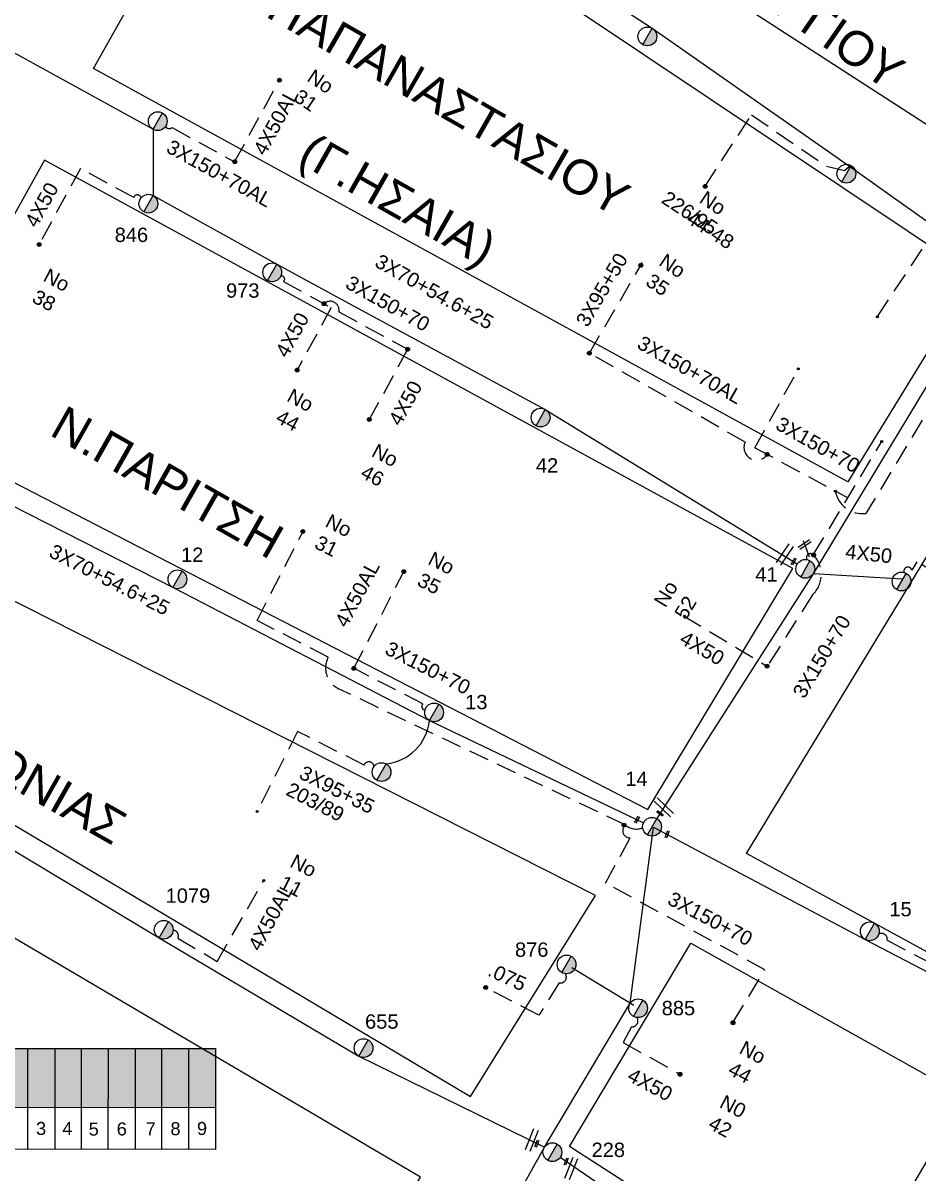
# Model space of a CAD drawing. Header units: millimetres. Extents: x 1421 to 13344, y 800 to 1949.
# Drawn here: x 10900.3 to 11012.7, y 1329.3 to 1473.6 of the extents above; entities that cross this region are included whole.
import ezdxf

# ---------------------------------------------------------------- set-up
doc = ezdxf.new("R2010")
doc.units = ezdxf.units.MM
doc.linetypes.add('DASHED', pattern=[19.05, 12.7, -6.35])
for name, color, linetype in [('Pillar OTE', 7, 'Continuous'), ('Άγνωστα', 7, 'Continuous'), ('Γυμνά εναέρια ΧΤ (3Φ)   4x50CU', 7, 'Continuous'), ('Γυμνά εναέρια ΧΤ και ΦΟΠ (3Φ)   4x50+16AL', 7, 'Continuous'), ('Επιγραφές - Σχήματα', 7, 'Continuous'), ('Καλωδια Χ.Τ 3x95+35', 7, 'DASHED'), ('Καλωδια ΧΤ  3X95+50', 7, 'Continuous'), ('Καλώδια ΧΤ   3x150+70AL', 7, 'DASHED'), ('Καλώδια ΧΤ   3x150AL+50CU', 7, 'DASHED'), ('Μηχανική τομή', 7, 'Continuous'), ('Στύλος ΦΜ', 7, 'Continuous'), ('Στύλος ΦΜ @ 1', 7, 'Continuous'), ('Συνδέσεις', 7, 'Continuous'), ('Συνεστραμμένα ΧΤ   3x70+54.6+25 AL', 7, 'SYN_LINE'), ('Τομή', 7, 'Continuous'), ('Υπόβαθρο ΔΕΗ', 7, 'Continuous'), ('Υπόγεια Καλώδια Δικτύου ΧΤ   .075', 7, 'DASHED'), ('Υπόγεια καλώδια Παροχών ΧΤ   4x50AL', 7, 'DASHED')]:
    doc.layers.add(name, color=color, linetype=linetype)
doc.styles.add('arial', font='ARIAL.TTF')
doc.styles.get("Standard").update_dxf_attribs({"font": 'ARIAL.TTF'})
doc.linetypes.add('SYN_LINE', pattern='A,0.5,-0.0001,["/\\/\\/\\/",Standard,S=0.1,R=0,X=0,Y=-0.05],-0.25', length=0.7501)

# ---------------------------------------------------------------- blocks, each defined once
blk = doc.blocks.new('ΥΠΑΡΧΩΝ ΤΣΙΜΕΝΤΕΝΙΟΣ ΣΤΥΛΟΣ')
at = {"layer": 'Στύλος ΦΜ'}
blk.add_hatch(color=7, dxfattribs=at).paths.add_polyline_path([(-1.29, -2.28, 0.574793), (2.62, 0, 0.268822), (1.3, 2.27)])
at = {"layer": 'Στύλος ΦΜ', "color": 7}
blk.add_line((-1.29, -2.28), (1.3, 2.27), dxfattribs=at)
blk.add_circle((0, 0), 2.62, dxfattribs=at)
at = {"layer": 'Στύλος ΦΜ', "flags": 4}
for tag, p in [('ΑΡΙΘΜΟΣ', (-4.68, 8.05)), ('ΤΥΠΟΣ', (-4.91, 3.03))]:
    blk.add_attdef(tag, p, '', height=4, dxfattribs=at)
blk = doc.blocks.new('_ΣΥΝΔΕΣΗ')
at = {"layer": 'Συνδέσεις', "linetype": 'SYN_LINE', "ltscale": 40}
blk.add_hatch(color=256, dxfattribs=at).paths.add_polyline_path([(0.5, -0.01, 1), (-0.5, -0.01, 1)])
at = {"layer": 'Συνδέσεις'}
blk.add_circle((0, -0.01), 0.5, dxfattribs=at)
blk = doc.blocks.new('ΜΗΧΑΝΙΚΗ ΤΟΜΗ')
at = {"layer": 'Μηχανική τομή', "ltscale": 40}
for p, q in [((-1.89, 0.78), (1.89, 0.78)), ((1.89, 0), (-1.89, 0))]:
    blk.add_line(p, q, dxfattribs=at)
blk = doc.blocks.new('ΤΟΜΗ')
at = {"layer": 'Τομή', "ltscale": 40}
for p, q in [((-5.68, 0), (5.68, 0)), ((5.68, -2.33), (-5.68, -2.33))]:
    blk.add_line(p, q, dxfattribs=at)
blk = doc.blocks.new('τομή_')
at = {"layer": 'Επιγραφές - Σχήματα'}
for p, q in [((-1.29, -0.22), (0.13, 0.75)), ((-1.08, -0.46), (0.34, 0.51)), ((-0.66, 0.62), (-0.29, -0.37))]:
    blk.add_line(p, q, dxfattribs=at)

msp = doc.modelspace()

# ---------------------------------------------------------------- hatches: boundary and pattern name
at = {"layer": 'Καλώδια ΧΤ   3x150AL+50CU', "linetype": 'DASHED', "ltscale": 0.2}
h = msp.add_hatch(color=30, dxfattribs=at)
h.dxf.hatch_style = 1
h.paths.add_polyline_path([(10900.92144, 1344.94119), (10897.48156, 1344.94141), (10897.4811, 1337.58082), (10900.92098, 1337.57747)])
h = msp.add_hatch(color=2, dxfattribs=at)
h.dxf.hatch_style = 1
h.paths.add_polyline_path([(10904.361, 1344.94098), (10900.92144, 1344.94119), (10900.92098, 1337.57747), (10904.36054, 1337.57413)])
h = msp.add_hatch(color=173, dxfattribs=at)
h.dxf.hatch_style = 1
h.paths.add_polyline_path([(10904.36054, 1337.57413), (10907.6581, 1337.57093), (10907.65856, 1344.94077), (10904.361, 1344.94098)])
h = msp.add_hatch(color=27, dxfattribs=at)
h.dxf.hatch_style = 1
h.paths.add_polyline_path([(10907.6581, 1337.57093), (10911.0441, 1337.56764), (10911.04456, 1344.94056), (10907.65856, 1344.94077)])
h = msp.add_hatch(color=85, dxfattribs=at)
h.dxf.hatch_style = 1
h.paths.add_polyline_path([(10911.0441, 1337.56764), (10914.44074, 1337.56435), (10914.4412, 1344.94034), (10911.04456, 1344.94056)])
h = msp.add_hatch(color=6, dxfattribs=at)
h.dxf.hatch_style = 1
h.paths.add_polyline_path([(10917.77825, 1344.94014), (10914.4412, 1344.94034), (10914.44074, 1337.56435), (10917.77779, 1337.5611)])
h = msp.add_hatch(color=133, dxfattribs=at)
h.dxf.hatch_style = 1
h.paths.add_polyline_path([(10921.16663, 1344.93992), (10917.77825, 1344.94014), (10917.77779, 1337.5611), (10921.16617, 1337.55781)])
h = msp.add_hatch(color=151, dxfattribs=at)
h.dxf.hatch_style = 1
h.paths.add_polyline_path([(10924.48673, 1344.93972), (10921.16663, 1344.93992), (10921.16617, 1337.55781), (10924.48627, 1337.55459)])

# ---------------------------------------------------------------- linework, layer by layer
at = {"layer": 'Pillar OTE', "ltscale": 40}
for points in [[(10894.15286, 1332.30133), (10894.15365, 1344.94161), (10924.48673, 1344.93972), (10924.48593, 1332.27196), (10894.15286, 1332.30225)], [(10900.92064, 1332.2955), (10900.92144, 1344.94119)], [(10904.36021, 1332.29206), (10904.361, 1344.94098)], [(10907.65777, 1332.28877), (10907.65856, 1344.94077)], [(10911.04377, 1332.28539), (10911.04456, 1344.94056)], [(10914.44041, 1332.28199), (10914.4412, 1344.94034)], [(10917.77746, 1332.27866), (10917.77825, 1344.94014)], [(10921.16583, 1332.27528), (10921.16663, 1344.93992)], [(10894.15319, 1337.58405), (10924.48627, 1337.55459)]]:
    msp.add_lwpolyline(points, dxfattribs=at)
at = {"layer": 'Άγνωστα', "color": 5, "linetype": 'DASHED', "ltscale": 0.2}
msp.add_lwpolyline([(10985.95363, 1453.14555), (10991.75996, 1462.1073), (11001.17497, 1455.68467), (11003.45751, 1455.14984), (11004.07383, 1455.65657)], dxfattribs=at)
msp.add_lwpolyline([(11021.91359, 1400.36269), (11012.53, 1406.03013), (11011.88932, 1404.96937, 1.078662659), (11010.92351, 1404.68756)], format="xyb", dxfattribs=at)
at = {"layer": 'Άγνωστα', "color": 1, "linetype": 'DASHED', "ltscale": 0.2}
msp.add_lwpolyline([(11007.74067, 1359.29241, -0.662051244), (11008.7994, 1358.52315), (11018.18487, 1353.62776), (11025.01006, 1366.71304)], format="xyb", dxfattribs=at)
at = {"layer": 'Άγνωστα', "color": 1, "linetype": 'Continuous', "ltscale": 0.2}
msp.add_lwpolyline([(10976.99597, 1350.35673), (10969.2098, 1355.07288)], dxfattribs=at)
at = {"layer": 'Γυμνά εναέρια ΧΤ (3Φ)   4x50CU', "color": 5, "linetype": 'Continuous'}
msp.add_lwpolyline([(10999.54572, 1404.55025), (11010.68907, 1403.8991)], dxfattribs=at)
at = {"layer": 'Γυμνά εναέρια ΧΤ και ΦΟΠ (3Φ)   4x50+16AL', "color": 30, "linetype": 'Continuous', "ltscale": 0.2}
msp.add_lwpolyline([(10855.34064, 1397.38214), (10883.56162, 1379.16511), (10917.41001, 1358.82599), (10942.49774, 1343.97516), (10965.77232, 1332.54746)], dxfattribs=at)
at = {"layer": 'Γυμνά εναέρια ΧΤ και ΦΟΠ (3Φ)   4x50+16AL', "color": 6, "linetype": 'Continuous', "ltscale": 0.2}
msp.add_lwpolyline([(10967.77211, 1331.30299), (10987.40725, 1317.84377), (11010.36123, 1304.41485)], dxfattribs=at)
at = {"layer": 'Καλωδια Χ.Τ 3x95+35', "color": 151, "linetype": 'DASHED', "ltscale": 0.2}
msp.add_lwpolyline([(10944.39155, 1380.33843, 0.785196197), (10943.14432, 1380.5125), (10934.80216, 1384.73626), (10929.72732, 1374.71318)], format="xyb", dxfattribs=at)
at = {"layer": 'Καλωδια ΧΤ  3X95+50', "color": 1, "linetype": 'DASHED', "ltscale": 0.2}
msp.add_lwpolyline([(10971.4183, 1432.218), (10978.07047, 1443.57022)], dxfattribs=at)
at = {"layer": 'Καλώδια ΧΤ   3x150+70AL', "color": 2, "linetype": 'DASHED', "ltscale": 0.2}
for points in [[(10918.214, 1460.64891, 0.432708778), (10919.04691, 1460.50921), (10926.89907, 1456.20506)], [(10938.11234, 1438.41712, -0.720531999), (10939.98723, 1437.39467), (10948.6049, 1432.6951)]]:
    msp.add_lwpolyline(points, format="xyb", dxfattribs=at)
at = {"layer": 'Καλώδια ΧΤ   3x150+70AL', "color": 85, "linetype": 'DASHED', "ltscale": 0.2}
msp.add_lwpolyline([(11007.57895, 1436.80186), (11014.26211, 1446.85886), (11019.69381, 1443.34733), (11019.69381, 1443.34733), (11019.69381, 1443.34733, -0.388127219), (11024.96421, 1444.16335)], format="xyb", dxfattribs=at)
at = {"layer": 'Καλώδια ΧΤ   3x150+70AL', "color": 1, "linetype": 'DASHED', "ltscale": 0.2}
for points in [[(10993.74309, 1419.51451, -0.931317024), (10990.97305, 1421.04826), (10990.97305, 1421.04826), (10990.97305, 1421.04826), (10990.97305, 1421.04826), (10990.97305, 1421.04826), (10971.4183, 1432.218)], [(10998.71426, 1406.30025, -0.867518282), (10999.52969, 1406.89494), (11008.17925, 1421.21962)], [(10978.1151, 1372.64972, -0.283026632), (10975.9095, 1373.00308), (10940.01258, 1390.05701, -0.421073778), (10938.61577, 1394.05275), (10929.70762, 1398.64917), (10935.48406, 1409.84426)], [(10999.52969, 1406.89494, -0.418982315), (10999.43637, 1401.87315), (10993.74754, 1392.92142)], [(10989.44742, 1348.19083), (10993.45383, 1354.83125), (10973.45514, 1365.71315), (10976.53176, 1371.36733, -0.682848274), (10975.9095, 1373.00308)]]:
    msp.add_lwpolyline(points, format="xyb", dxfattribs=at)
for points in [[(10992.20361, 1420.3454), (10992.20361, 1420.3454), (10997.7125, 1430.33927)], [(10992.20361, 1420.34539), (11003.85447, 1414.05728)]]:
    msp.add_lwpolyline(points, dxfattribs=at)
at = {"layer": 'Καλώδια ΧΤ   3x150+70AL', "color": 151, "linetype": 'DASHED', "ltscale": 0.2}
msp.add_lwpolyline([(10950.79406, 1387.421, -0.65487278), (10950.51937, 1388.18924), (10941.86314, 1392.65567)], format="xyb", dxfattribs=at)
at = {"layer": 'Καλώδια ΧΤ   3x150AL+50CU', "color": 1, "linetype": 'DASHED', "ltscale": 0.2}
msp.add_lwpolyline([(11048.47316, 1479.73092), (11044.71907, 1474.15033), (11040.49097, 1465.39162), (11025.26742, 1441.72483, -0.214356855), (11023.0538, 1440.10275), (11006.13943, 1412.09059, -0.393438686), (11002.27118, 1414.9118)], format="xyb", dxfattribs=at)
at = {"layer": 'Καλώδια ΧΤ   3x150AL+50CU', "linetype": 'DASHED', "ltscale": 0.2}
msp.add_lwpolyline([(10998.63697, 1407.69723), (10999.02931, 1406.63856)], dxfattribs=at)
at = {"layer": 'Συνεστραμμένα ΧΤ   3x70+54.6+25 AL', "color": 5, "linetype": 'SYN_LINE', "ltscale": 20}
for points in [[(10920.9188, 1510.16635), (10946.75974, 1493.85967), (10959.6396, 1485.79537), (10979.28825, 1472.97817), (11004.07383, 1455.65657), (11022.42542, 1442.61344)], [(11042.81693, 1476.82138), (11037.61283, 1466.04084), (11022.31253, 1442.25474), (10999.52023, 1404.50802), (10979.87155, 1373.79869)]]:
    msp.add_lwpolyline(points, dxfattribs=at)
at = {"layer": 'Συνεστραμμένα ΧΤ   3x70+54.6+25 AL', "color": 2, "linetype": 'SYN_LINE', "ltscale": 20}
msp.add_lwpolyline([(10897.3633, 1470.89393), (10916.66926, 1460.3015), (10916.6519, 1451.98999), (10932.20149, 1443.37997), (10939.73393, 1439.27062), (10965.89011, 1425.14258), (10997.52084, 1405.75331)], dxfattribs=at)
at = {"layer": 'Συνεστραμμένα ΧΤ   3x70+54.6+25 AL', "color": 151, "linetype": 'SYN_LINE', "ltscale": 20}
msp.add_lwpolyline([(10872.8805, 1426.93249), (10896.28725, 1414.42563), (10919.43357, 1402.68227), (10951.35159, 1386.09517), (10978.22287, 1373.28367)], dxfattribs=at)
at = {"layer": 'Συνεστραμμένα ΧΤ   3x70+54.6+25 AL', "color": 1, "linetype": 'SYN_LINE', "ltscale": 20}
for points in [[(10945.3701, 1295.90773), (10965.77232, 1332.54746), (10976.54493, 1350.62993), (10979.48574, 1372.72918)], [(10979.48574, 1372.72918), (11006.03958, 1358.63211), (11034.15776, 1343.96588)]]:
    msp.add_lwpolyline(points, dxfattribs=at)
at = {"layer": 'Συνεστραμμένα ΧΤ   3x70+54.6+25 AL', "color": 151, "linetype": 'SYN_LINE', "ltscale": 8}
msp.add_arc((10945.26973, 1386.74012), 6.11596, 276.1360511, 353.9466628, dxfattribs=at)
at = {"layer": 'Υπόβαθρο ΔΕΗ'}
for points in [[(10934.62227, 1512.01638), (10957.53517, 1553.3001), (11046.98821, 1486.78655), (11026.05375, 1452.94376), (10934.62227, 1512.01638)], [(10909.16849, 1467.94823), (10928.80761, 1502.79368), (11019.7417, 1441.95874), (11003.86777, 1416.03904), (10909.16849, 1467.94823)], [(10884.6492, 1423.48246), (10978.76315, 1374.92158), (10996.97142, 1405.20417), (10903.01253, 1456.44379), (10884.6492, 1423.48246)], [(11030.12118, 1433.62827), (11060.67414, 1409.96674), (11025.00686, 1350.96588), (10991.14625, 1369.40067), (11030.12118, 1433.62827)], [(10867.47604, 1391.86199), (10956.50615, 1338.94337), (10972.19537, 1364.12762), (10877.78633, 1411.92835), (10867.47604, 1391.86199)], [(10861.42004, 1381.04743), (10849.34258, 1358.26723), (10935.89366, 1305.04034), (10950.20537, 1328.81778), (10861.42004, 1381.04743)], [(10968.9369, 1332.64764), (10984.14467, 1358.17625), (11018.53031, 1338.92648), (11002.19083, 1311.22278), (10968.9369, 1332.64764)]]:
    msp.add_lwpolyline(points, dxfattribs=at)
at = {"layer": 'Υπόγεια Καλώδια Δικτύου ΧΤ   .075', "color": 1, "ltscale": 0.2}
msp.add_lwpolyline([(10968.38664, 1354.33407, -0.699361481), (10967.64827, 1353.18659), (10967.64827, 1353.18659), (10965.05827, 1349.1121), (10958.41362, 1352.61626)], format="xyb", dxfattribs=at)
at = {"layer": 'Υπόγεια καλώδια Παροχών ΧΤ   4x50AL', "color": 2, "linetype": 'DASHED', "ltscale": 0.2}
for points in [[(10926.89907, 1456.20506), (10932.64329, 1466.68439)], [(10948.6049, 1432.6951), (10943.80037, 1423.88497)]]:
    msp.add_lwpolyline(points, dxfattribs=at)
for points in [[(10915.14944, 1451.70731, 0.754665235), (10914.22684, 1451.73467), (10907.55221, 1455.37462), (10902.35456, 1445.84362)], [(10932.69421, 1441.88431, -0.831964506), (10933.01664, 1441.19601), (10939.01974, 1437.92228), (10934.75033, 1430.09339)]]:
    msp.add_lwpolyline(points, format="xyb", dxfattribs=at)
at = {"layer": 'Υπόγεια καλώδια Παροχών ΧΤ   4x50AL', "color": 151, "linetype": 'DASHED', "ltscale": 0.2}
msp.add_lwpolyline([(10941.86314, 1392.65567), (10948.12612, 1404.79369)], dxfattribs=at)
at = {"layer": 'Υπόγεια καλώδια Παροχών ΧΤ   4x50AL', "color": 1, "ltscale": 0.2}
msp.add_lwpolyline([(10983.24758, 1399.24942), (10993.71959, 1392.93826)], dxfattribs=at)
at = {"layer": 'Υπόγεια καλώδια Παροχών ΧΤ   4x50AL', "color": 30, "linetype": 'DASHED', "ltscale": 0.2}
msp.add_lwpolyline([(10924.7036, 1355.87061), (10924.7036, 1355.87061), (10924.7036, 1355.87061), (10924.7036, 1355.87061), (10930.5429, 1365.99316)], dxfattribs=at)
msp.add_lwpolyline([(10919.1664, 1359.77506, -0.543386362), (10919.77381, 1358.78913), (10924.70361, 1355.87061)], format="xyb", dxfattribs=at)
at = {"layer": 'Υπόγεια καλώδια Παροχών ΧΤ   4x50AL', "color": 1, "linetype": 'DASHED', "ltscale": 0.2}
msp.add_lwpolyline([(10977.40343, 1348.82602, -0.62707046), (10976.7043, 1347.66846), (10976.7043, 1347.66846), (10975.66683, 1345.6981), (10982.80166, 1341.71368)], format="xyb", dxfattribs=at)

# ---------------------------------------------------------------- block references
at = {"layer": 'Επιγραφές - Σχήματα'}
msp.add_blockref('τομή_', (10998.93115, 1408.06472), dxfattribs=at)
at = {"layer": 'Μηχανική τομή'}
for p, xscale, yscale, zscale, rotation in [((10997.15241, 1406.01856), 0.249999999999919, 0.249999999999919, 0.249999999999919, 60.51731428412965), ((10977.47505, 1373.62595), 0.249999999999919, 0.249999999999919, 0.249999999999919, 60.51731428412965), ((10980.23999, 1374.37888), 0.25, 0.25, 0.25, 322.6763499369713), ((10981.27178, 1371.79694), 0.249999999999919, 0.249999999999919, 0.249999999999919, 68.45138536945211), ((10964.92536, 1332.96332), 0.249999999999919, 0.249999999999919, 0.249999999999919, 68.45138536945211), ((10968.60333, 1330.73321), 0.249999999999919, 0.249999999999919, 0.249999999999919, 68.45138536945211)]:
    msp.add_blockref('ΜΗΧΑΝΙΚΗ ΤΟΜΗ', p, dxfattribs=dict(at, xscale=xscale, yscale=yscale, zscale=zscale, rotation=rotation))
at = {"layer": 'Στύλος ΦΜ @ 1', "ltscale": 40, "xscale": 0.4499999999998181, "yscale": 0.4499999999998181, "zscale": 0.4499999999998181}
for p in [(10978.70269, 1471.95628), (10917.25029, 1461.32597), (11003.67794, 1454.73013), (11010.60464, 1403.55378), (10945.3379, 1379.63732)]:
    msp.add_blockref('ΥΠΑΡΧΩΝ ΤΣΙΜΕΝΤΕΝΙΟΣ ΣΤΥΛΟΣ', p, dxfattribs=at)
at = {"layer": 'Στύλος ΦΜ @ 1', "ltscale": 40}
ref = msp.add_blockref('ΥΠΑΡΧΩΝ ΤΣΙΜΕΝΤΕΝΙΟΣ ΣΤΥΛΟΣ', (10916.06634, 1450.9681), dxfattribs=dict(at, xscale=0.4499999999998181, yscale=0.4499999999998181, zscale=0.4499999999998181))
ref.add_attrib('ΤΥΠΟΣ', '846', (10911.84302, 1446.15753), dxfattribs={"layer": 'Στύλος ΦΜ', "height": 1.8, "flags": 4})
ref = msp.add_blockref('ΥΠΑΡΧΩΝ ΤΣΙΜΕΝΤΕΝΙΟΣ ΣΤΥΛΟΣ', (10931.61593, 1442.35808), dxfattribs=dict(at, xscale=0.4499999999998181, yscale=0.4499999999998181, zscale=0.4499999999998181))
ref.add_attrib('ΤΥΠΟΣ', '973', (10925.81959, 1439.16416), dxfattribs={"layer": 'Στύλος ΦΜ', "height": 1.8, "flags": 4})
ref = msp.add_blockref('ΥΠΑΡΧΩΝ ΤΣΙΜΕΝΤΕΝΙΟΣ ΣΤΥΛΟΣ', (10965.30455, 1424.12069), dxfattribs=dict(at, xscale=0.4499999999998181, yscale=0.4499999999998181, zscale=0.4499999999998181))
ref.add_attrib('ΤΥΠΟΣ', '42', (10964.70935, 1417.22382), dxfattribs={"layer": 'Στύλος ΦΜ', "height": 1.8, "flags": 4})
ref = msp.add_blockref('ΥΠΑΡΧΩΝ ΤΣΙΜΕΝΤΕΝΙΟΣ ΣΤΥΛΟΣ', (10919.71518, 1403.82587), dxfattribs=dict(at, xscale=0.4499999999998181, yscale=0.4499999999998181, zscale=0.4499999999998181))
ref.add_attrib('ΤΥΠΟΣ', '12', (10920.17301, 1406.00794), dxfattribs={"layer": 'Στύλος ΦΜ', "height": 1.8, "flags": 4})
ref = msp.add_blockref('ΥΠΑΡΧΩΝ ΤΣΙΜΕΝΤΕΝΙΟΣ ΣΤΥΛΟΣ', (10998.52497, 1405.13779), dxfattribs=dict(at, xscale=0.4499999999998181, yscale=0.4499999999998181, zscale=0.4499999999998181))
ref.add_attrib('ΤΥΠΟΣ', '41', (10992.25692, 1403.54782), dxfattribs={"layer": 'Στύλος ΦΜ', "height": 1.8, "flags": 4})
ref = msp.add_blockref('ΥΠΑΡΧΩΝ ΤΣΙΜΕΝΤΕΝΙΟΣ ΣΤΥΛΟΣ', (10951.93262, 1387.11964), dxfattribs=dict(at, xscale=0.4499999999998181, yscale=0.4499999999998181, zscale=0.4499999999998181))
ref.add_attrib('ΤΥΠΟΣ', '13', (10955.83316, 1387.5256), dxfattribs={"layer": 'Στύλος ΦΜ', "height": 1.8, "flags": 4})
ref = msp.add_blockref('ΥΠΑΡΧΩΝ ΤΣΙΜΕΝΤΕΝΙΟΣ ΣΤΥΛΟΣ', (10979.28599, 1372.7768), dxfattribs=dict(at, xscale=0.4499999999998181, yscale=0.4499999999998181, zscale=0.4499999999998181))
ref.add_attrib('ΤΥΠΟΣ', '14', (10975.93625, 1377.90082), dxfattribs={"layer": 'Στύλος ΦΜ', "height": 1.8, "flags": 4})
ref = msp.add_blockref('ΥΠΑΡΧΩΝ ΤΣΙΜΕΝΤΕΝΙΟΣ ΣΤΥΛΟΣ', (10917.99104, 1359.85046), dxfattribs=dict(at, xscale=0.4499999999998181, yscale=0.4499999999998181, zscale=0.4499999999998181))
ref.add_attrib('ΤΥΠΟΣ', '1079', (10918.23716, 1363.23395), dxfattribs={"layer": 'Στύλος ΦΜ', "height": 1.8, "flags": 4})
ref = msp.add_blockref('ΥΠΑΡΧΩΝ ΤΣΙΜΕΝΤΕΝΙΟΣ ΣΤΥΛΟΣ', (11006.62062, 1359.65658), dxfattribs=dict(at, xscale=0.4499999999998181, yscale=0.4499999999998181, zscale=0.4499999999998181))
ref.add_attrib('ΤΥΠΟΣ', '15', (11009.07667, 1361.53633), dxfattribs={"layer": 'Στύλος ΦΜ', "height": 1.8, "flags": 4})
ref = msp.add_blockref('ΥΠΑΡΧΩΝ ΤΣΙΜΕΝΤΕΝΙΟΣ ΣΤΥΛΟΣ', (10968.56309, 1355.49855), dxfattribs=dict(at, xscale=0.4499999999998181, yscale=0.4499999999998181, zscale=0.4499999999998181))
ref.add_attrib('ΤΥΠΟΣ', '876', (10962.08556, 1356.45343), dxfattribs={"layer": 'Στύλος ΦΜ', "height": 1.8, "flags": 4})
ref = msp.add_blockref('ΥΠΑΡΧΩΝ ΤΣΙΜΕΝΤΕΝΙΟΣ ΣΤΥΛΟΣ', (10977.53762, 1349.99612), dxfattribs=dict(at, xscale=0.4499999999998181, yscale=0.4499999999998181, zscale=0.4499999999998181))
ref.add_attrib('ΤΥΠΟΣ', '885', (10980.50274, 1349.11715), dxfattribs={"layer": 'Στύλος ΦΜ', "height": 1.8, "flags": 4})
ref = msp.add_blockref('ΥΠΑΡΧΩΝ ΤΣΙΜΕΝΤΕΝΙΟΣ ΣΤΥΛΟΣ', (10943.07877, 1344.99963), dxfattribs=dict(at, xscale=0.4499999999998181, yscale=0.4499999999998181, zscale=0.4499999999998181))
ref.add_attrib('ΤΥΠΟΣ', '655', (10943.26687, 1347.43248), dxfattribs={"layer": 'Στύλος ΦΜ', "height": 1.8, "flags": 4})
ref = msp.add_blockref('ΥΠΑΡΧΩΝ ΤΣΙΜΕΝΤΕΝΙΟΣ ΣΤΥΛΟΣ', (10966.77914, 1331.93635), dxfattribs=dict(at, xscale=0.4499999999998181, yscale=0.4499999999998181, zscale=0.4499999999998181))
ref.add_attrib('ΤΥΠΟΣ', '228', (10971.7, 1331.32969), dxfattribs={"layer": 'Στύλος ΦΜ', "height": 1.8, "flags": 4})
at = {"layer": 'Συνδέσεις'}
for p, xscale, yscale, zscale in [((10932.52834, 1466.47468), 0.4777242751394019, 0.4777242751394019, 0.4777242751394019), ((10926.91552, 1456.23507), 0.4777242751394019, 0.4777242751394019, 0.4777242751394019), ((10985.95363, 1453.14555), 0.4777242751394019, 0.4777242751394019, 0.4777242751394019), ((10902.35456, 1445.84362), 0.4777242751394019, 0.4777242751394019, 0.4777242751394019), ((10977.87333, 1443.2338), 0.4777242751394019, 0.4777242751394019, 0.4777242751394019), ((10938.11234, 1438.41712), 0.4777242751394019, 0.4777242751394019, 0.4777242751394019), ((11007.56548, 1436.78159), 0.25, 0.25, 0.25), ((10948.6049, 1432.6951), 0.4777242751394019, 0.4777242751394019, 0.4777242751394019), ((10971.4183, 1432.218), 0.4777242751394019, 0.4777242751394019, 0.4777242751394019), ((10934.75033, 1430.09339), 0.4777242751394019, 0.4777242751394019, 0.4777242751394019), ((10997.6449, 1430.23753), 0.25, 0.25, 0.25), ((10943.80037, 1423.88497), 0.4777242751394019, 0.4777242751394019, 0.4777242751394019), ((11008.11165, 1421.11789), 0.25, 0.25, 0.25), ((10993.74309, 1419.51451), 0.4777242751394019, 0.4777242751394019, 0.4777242751394019), ((11002.29724, 1414.89774), 0.25, 0.25, 0.25), ((10935.46404, 1409.83078), 0.4777242751394019, 0.4777242751394019, 0.4777242751394019), ((10999.56458, 1406.88711), 0.4777242751394019, 0.4777242751394019, 0.4777242751394019), ((10948.12612, 1404.79369), 0.4777242751394019, 0.4777242751394019, 0.4777242751394019), ((10983.36571, 1399.20918), 0.25, 0.25, 0.25), ((10941.86314, 1392.65567), 0.4777242751394019, 0.4777242751394019, 0.4777242751394019), ((10993.71959, 1392.93826), 0.4777242751394019, 0.4777242751394019, 0.4777242751394019), ((10929.71683, 1374.69246), 0.25, 0.25, 0.25), ((10975.77741, 1372.98763), 0.4777242751394019, 0.4777242751394019, 0.4777242751394019), ((10930.57078, 1366.04149), 0.25, 0.25, 0.25), ((10958.41362, 1352.61626), 0.4777242751394019, 0.4777242751394019, 0.4777242751394019), ((10989.44742, 1348.19083), 0.4777242751394019, 0.4777242751394019, 0.4777242751394019), ((10982.80166, 1341.71368), 0.4777242751394019, 0.4777242751394019, 0.4777242751394019)]:
    msp.add_blockref('_ΣΥΝΔΕΣΗ', p, dxfattribs=dict(at, xscale=xscale, yscale=yscale, zscale=zscale))
at = {"layer": 'Τομή'}
for p, xscale, yscale, zscale, rotation in [((10995.70838, 1407.10866), 0.2499999999999999, 0.2499999999999999, 0.2499999999999999, 55.83251641123591), ((10980.97238, 1375.42979), 0.2499999999998873, 0.2499999999998873, 0.2499999999998873, 316.3818135418195), ((10964.47659, 1333.35787), 0.2499999999998873, 0.2499999999998873, 0.2499999999998873, 248.1909067709115), ((10969.39769, 1329.767), 0.2499999999998873, 0.2499999999998873, 0.2499999999998873, 248.1909067709115)]:
    msp.add_blockref('ΤΟΜΗ', p, dxfattribs=dict(at, xscale=xscale, yscale=yscale, zscale=zscale, rotation=rotation))

# ---------------------------------------------------------------- texts
at = {"ltscale": 40, "char_height": 4, "width": 64.8866414, "attachment_point": 1, "style": 'arial'}
for s, insert, rotation in [('{\\H1.083x;AΓ.ΓEΩPΓIOY}', (10979.53285, 1490.64912), 325.2743901), ('{\\H1.083x;ΠΑΠΑΝΑΣΤΑΣΙΟΥ}', (10932.78201, 1478.28225), 330.1881917), ('{\\H1.083x;(Γ.HΣAIA)}', (10936.7538, 1459.98324), 330.4658842), ('{\\H1.083x;Ν.ΠΑΡΙΤΣΗ}', (10905.64247, 1425.78297), 330.4658842), ('{\\H1.083x;ΙΩΝΙΑΣ}', (10896.30908, 1384.03198), 330.4658842)]:
    msp.add_mtext(s, dxfattribs=dict(at, insert=insert, rotation=rotation))
at = {"ltscale": 30, "char_height": 1.63441, "width": 11.2572904, "attachment_point": 1}
for s, insert in [('3', (10901.96807, 1335.72919)), ('4', (10905.27158, 1335.72919)), ('5', (10908.57509, 1335.64801)), ('6', (10912.09522, 1335.67507)), ('7', (10915.72367, 1335.67507)), ('8', (10918.83762, 1335.70213)), ('9', (10922.16821, 1335.72919))]:
    msp.add_mtext(s, dxfattribs=dict(at, insert=insert))
at = {"layer": 'Άγνωστα', "color": 7}
note = msp.add_mtext_dynamic_manual_height_columns('No ', width=1.8, gutter_width=1.66737, heights=[0.04535, 0], dxfattribs=dict(at, insert=(10933.97652, 1469.88983), char_height=1.8, attachment_point=1, rotation=326.07799))
for column, words in zip(note.columns.linked_columns, ['31']):
    column.text = words
at = {"layer": 'Άγνωστα', "color": 7, "char_height": 1.8, "attachment_point": 1}
for s, gutter_width, insert, rotation in [('4X50AL', 12.5, (10929.13996, 1457.7367), 61.4957791), ('4X50', 12.5, (10900.46329, 1448.69636), 61.0708999), ('226/95', 1.65402, (10981.32017, 1452.68196), 326.4774303), ('3X95+50', 12.5, (10969.6249, 1436.25968), 59.4010971), ('3X70+54.6+25', 12.5, (10945.22015, 1444.74143), 330.7307409), ('3X150+70', 12.5, (10941.5389, 1442.05261), 330.7307409), ('4X50', 12.5, (10931.91109, 1432.37354), 61.0708999), ('4X50', 12.5, (10946.1115, 1423.81377), 61.0708999), ('3X150+70', 12.5, (10995.53085, 1424.33357), 330.5312846), ('3X70+54.6+25', 12.5, (10904.26627, 1408.33944), 332.9389809), ('4X50', 12.5, (11003.66361, 1408.23866), 353.9433432), ('3X150+70', 12.5, (10996.83771, 1389.65862), 59.0220232), ('4X50', 12.5, (10983.50559, 1397.45429), 329.658104), ('3X150+70', 12.5, (10946.43006, 1396.13733), 332.9389809), ('3X95+35', 12.5, (10935.65149, 1380.54598), 332.9389809), ('203/89', 12.5, (10934.01405, 1378.44207), 332.9389809), ('3X150+70', 12.5, (10981.9242, 1364.72771), 332.0897021), ('4X50', 12.5, (10976.877, 1342.59818), 332.0897021)]:
    msp.add_mtext_dynamic_manual_height_columns(s, width=1.8, gutter_width=gutter_width, heights=[0.04535], dxfattribs=dict(at, insert=insert, rotation=rotation))
at = {"layer": 'Άγνωστα', "color": 7}
note = msp.add_mtext_dynamic_manual_height_columns('Nο ', width=1.8, gutter_width=1.65402, heights=[0.04535, 0], dxfattribs=dict(at, insert=(10983.20381, 1454.60809), char_height=1.8, attachment_point=1, rotation=326.4774303))
for column, words in zip(note.columns.linked_columns, ['44-48']):
    column.text = words
note = msp.add_mtext_dynamic_manual_height_columns('No ', width=1.8, gutter_width=1.83088, heights=[0.04535, 0], dxfattribs=dict(at, insert=(10978.00939, 1446.84372), char_height=1.8, attachment_point=1, rotation=326.07799))
for column, words in zip(note.columns.linked_columns, ['35']):
    column.text = words
note = msp.add_mtext_dynamic_manual_height_columns('No ', width=1.8, gutter_width=1.70694, heights=[0.04535, 0], dxfattribs=dict(at, insert=(10900.46352, 1444.57008), char_height=1.8, attachment_point=1, rotation=332.205858))
for column, words in zip(note.columns.linked_columns, ['38']):
    column.text = words
note = msp.add_mtext_dynamic_manual_height_columns('No ', width=1.8, gutter_width=1.68269, heights=[0.04535, 0], dxfattribs=dict(at, insert=(10931.07293, 1429.48555), char_height=1.8, attachment_point=1, rotation=332.205858))
for column, words in zip(note.columns.linked_columns, ['44']):
    column.text = words
note = msp.add_mtext_dynamic_manual_height_columns('No ', width=1.8, gutter_width=1.81529, heights=[0.04535, 0], dxfattribs=dict(at, insert=(10941.58707, 1422.62351), char_height=1.8, attachment_point=1, rotation=332.205858))
for column, words in zip(note.columns.linked_columns, ['46']):
    column.text = words
note = msp.add_mtext_dynamic_manual_height_columns('No ', width=1.8, gutter_width=1.77895, heights=[0.04535, 0], dxfattribs=dict(at, insert=(10935.74772, 1413.72219), char_height=1.8, attachment_point=1, rotation=333.1824422))
for column, words in zip(note.columns.linked_columns, ['31']):
    column.text = words
note = msp.add_mtext_dynamic_manual_height_columns('No ', width=1.8, gutter_width=1.87247, heights=[0.04535, 0], dxfattribs=dict(at, insert=(10948.55422, 1409.06627), char_height=1.8, attachment_point=1, rotation=333.1824422))
for column, words in zip(note.columns.linked_columns, ['35']):
    column.text = words
note = msp.add_mtext_dynamic_manual_height_columns('No ', width=1.8, gutter_width=1.85192, heights=[0.04535, 0], dxfattribs=dict(at, insert=(10977.5373, 1397.95652), char_height=1.8, attachment_point=1, rotation=59.0220232))
for column, words in zip(note.columns.linked_columns, ['52']):
    column.text = words
note = msp.add_mtext_dynamic_manual_height_columns('No ', width=1.8, gutter_width=1.81434, heights=[0.04535, 0], dxfattribs=dict(at, insert=(10931.31026, 1371.07223), char_height=1.8, attachment_point=1, rotation=332.9389809))
for column, words in zip(note.columns.linked_columns, ['11']):
    column.text = words
note = msp.add_mtext_dynamic_manual_height_columns('No ', width=1.8, gutter_width=1.76042, heights=[0.04535, 0], dxfattribs=dict(at, insert=(10987.77898, 1347.68135), char_height=1.8, attachment_point=1, rotation=332.0897021))
for column, words in zip(note.columns.linked_columns, ['44']):
    column.text = words
note = msp.add_mtext_dynamic_manual_height_columns('N0 ', width=1.8, gutter_width=1.75292, heights=[0.04535, 0], dxfattribs=dict(at, insert=(10985.31356, 1340.88964), char_height=1.8, attachment_point=1, rotation=332.0897021))
for column, words in zip(note.columns.linked_columns, ['42']):
    column.text = words
at = {"layer": 'Καλώδια ΧΤ   3x150+70AL', "color": 7, "char_height": 1.8, "attachment_point": 1}
for insert, rotation in [((10919.04525, 1459.09738), 330.9644646), ((10978.15063, 1434.49908), 330.4745264)]:
    msp.add_mtext_dynamic_manual_height_columns('3X150+70AL', width=1.8, gutter_width=12.5, heights=[0.04535], dxfattribs=dict(at, insert=insert, rotation=rotation))
at = {"layer": 'Υπόγεια Καλώδια Δικτύου ΧΤ   .075', "color": 7, "insert": (10959.27578, 1355.77016), "char_height": 1.8, "attachment_point": 1, "rotation": 335.2305981}
msp.add_mtext_dynamic_manual_height_columns('.075', width=1.8, gutter_width=12.5, heights=[0.04535], dxfattribs=at)
at = {"layer": 'Υπόγεια καλώδια Παροχών ΧΤ   4x50AL', "color": 7, "char_height": 1.8, "attachment_point": 1, "rotation": 61.7599489}
for insert in [(10939.37151, 1398.49289), (10928.48924, 1357.87298)]:
    msp.add_mtext_dynamic_manual_height_columns('4X50AL', width=1.8, gutter_width=12.5, heights=[0.04535], dxfattribs=dict(at, insert=insert))

doc.saveas('drawing.dxf')
